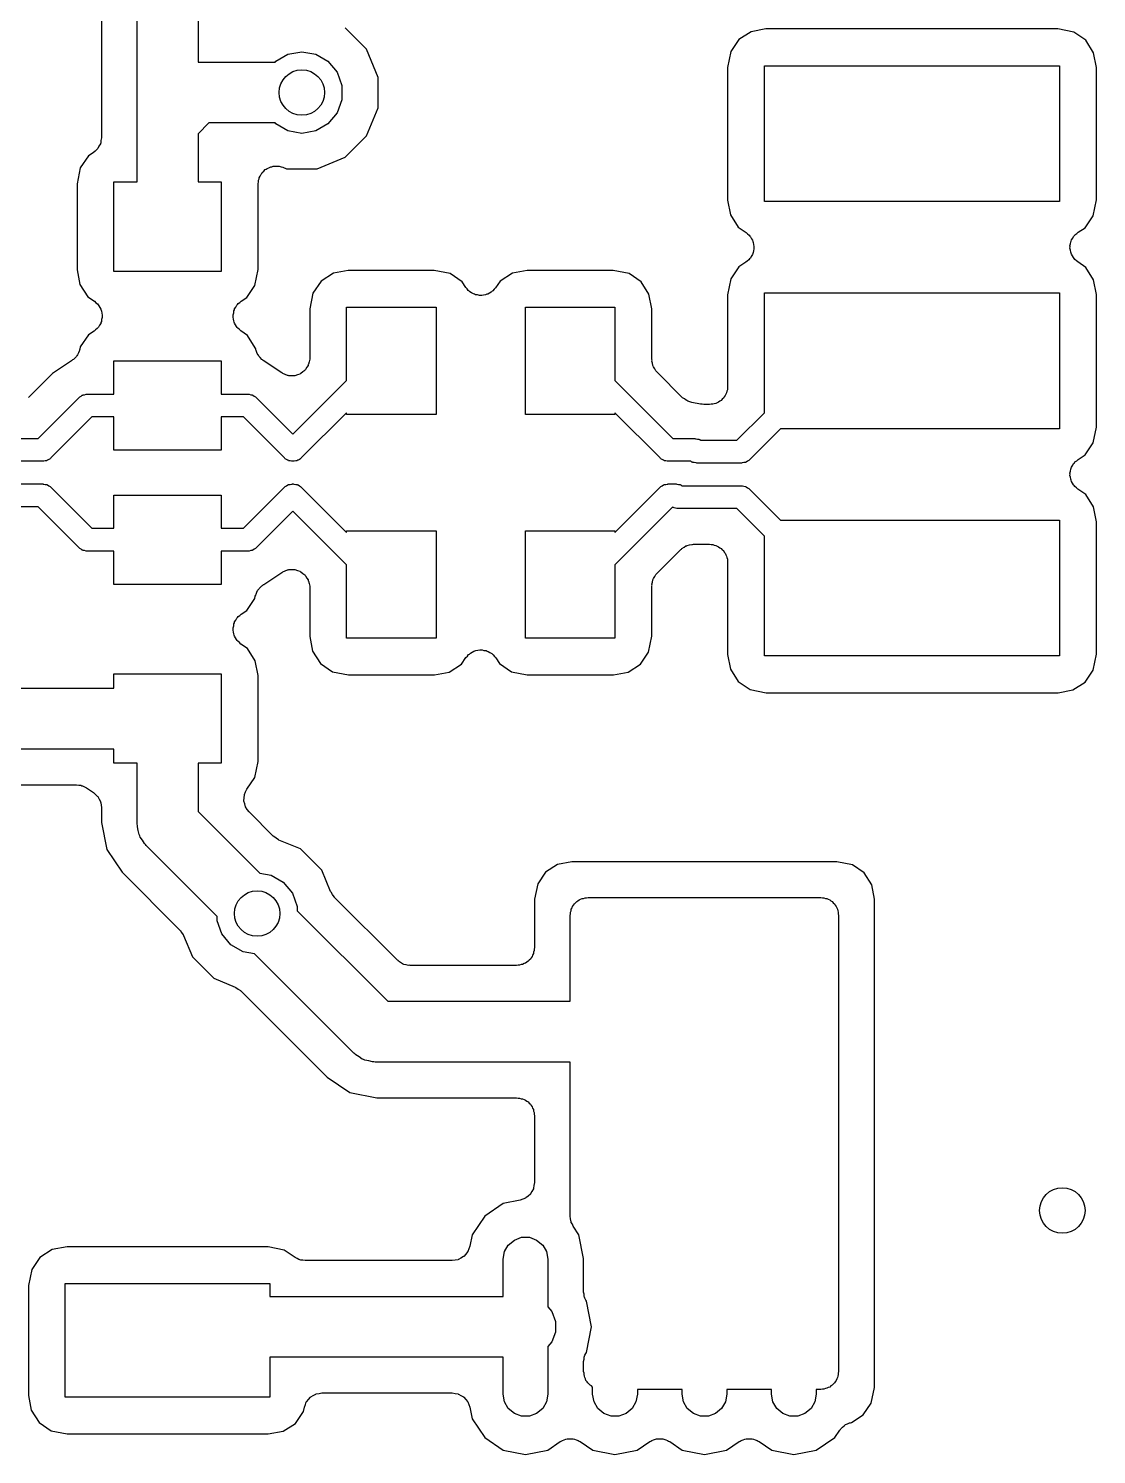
# Model space of a CAD drawing. Extents: x 85 to 210, y -138 to -65.
# Drawn here: x 159.72 to 165.69, y -130.11 to -122.14 of the extents above; entities that cross this region are included whole.
import ezdxf

# ---------------------------------------------------------------- set-up
doc = ezdxf.new("R2010")
doc.units = 0
doc.header["$MEASUREMENT"] = 0
doc.layers.add('BLACK', color=7, linetype='CONTINUOUS')

msp = doc.modelspace()

# ---------------------------------------------------------------- linework, layer by layer
at = {"layer": 'Black'}
for p, q in [((160.33, -122.66), (160.33, -120.5)), ((160.67, -120.5), (160.67, -122.33)), ((160.13, -120.747), (160.13, -122.753)), ((161.612, -122.258), (161.492, -122.138)), ((163.693, -122.204), (163.647, -122.271)), ((163.762, -122.16), (163.693, -122.204)), ((163.844, -122.144), (163.762, -122.16)), ((165.475, -122.144), (163.844, -122.144)), ((165.564, -122.162), (165.475, -122.144)), ((165.631, -122.208), (165.564, -122.162)), ((165.675, -122.277), (165.631, -122.208)), ((161.104, -122.325), (161.172, -122.286)), ((161.172, -122.286), (161.25, -122.272)), ((161.25, -122.272), (161.328, -122.286)), ((161.328, -122.286), (161.396, -122.325)), ((161.677, -122.415), (161.612, -122.258)), ((163.647, -122.271), (163.629, -122.36)), ((165.691, -122.359), (165.675, -122.277)), ((160.67, -122.33), (161.1, -122.33)), ((161.1, -122.33), (161.104, -122.325)), ((161.396, -122.325), (161.447, -122.386)), ((163.629, -122.36), (163.629, -123.101)), ((163.835, -123.11), (163.835, -122.35)), ((163.835, -122.35), (165.485, -122.35)), ((165.485, -122.35), (165.485, -123.11)), ((165.691, -123.1), (165.691, -122.359)), ((161.447, -122.386), (161.474, -122.46)), ((161.677, -122.585), (161.677, -122.415)), ((161.474, -122.46), (161.474, -122.54)), ((161.474, -122.54), (161.447, -122.614)), ((161.612, -122.742), (161.677, -122.585)), ((160.33, -123), (160.33, -122.66)), ((160.73, -122.67), (160.67, -122.73)), ((161.1, -122.67), (160.73, -122.67)), ((161.104, -122.675), (161.1, -122.67)), ((161.172, -122.714), (161.104, -122.675)), ((161.396, -122.675), (161.328, -122.714)), ((161.447, -122.614), (161.396, -122.675)), ((160.127, -122.768), (160.126, -122.783)), ((160.13, -122.753), (160.127, -122.768)), ((160.67, -122.73), (160.67, -123)), ((161.25, -122.728), (161.172, -122.714)), ((161.328, -122.714), (161.25, -122.728)), ((161.492, -122.862), (161.612, -122.742)), ((160.084, -122.837), (160.058, -122.854)), ((160.095, -122.827), (160.084, -122.837)), ((160.107, -122.817), (160.095, -122.827)), ((160.108, -122.815), (160.107, -122.817)), ((160.11, -122.813), (160.108, -122.815)), ((160.116, -122.8), (160.11, -122.813)), ((160.124, -122.787), (160.116, -122.8)), ((160.126, -122.783), (160.124, -122.785)), ((160.124, -122.785), (160.124, -122.787)), ((160.012, -122.921), (159.994, -123.01)), ((160.058, -122.854), (160.012, -122.921)), ((161.045, -122.931), (161.051, -122.928)), ((161.051, -122.928), (161.056, -122.924)), ((161.056, -122.924), (161.066, -122.92)), ((161.066, -122.92), (161.076, -122.915)), ((161.076, -122.915), (161.082, -122.915)), ((161.082, -122.915), (161.089, -122.912)), ((161.089, -122.912), (161.099, -122.912)), ((161.099, -122.912), (161.11, -122.911)), ((161.11, -122.911), (161.117, -122.912)), ((161.117, -122.912), (161.123, -122.912)), ((161.123, -122.912), (161.134, -122.916)), ((161.134, -122.916), (161.144, -122.918)), ((161.144, -122.918), (161.165, -122.927)), ((161.165, -122.927), (161.335, -122.927)), ((161.335, -122.927), (161.492, -122.862)), ((160.2, -123.5), (160.2, -123)), ((160.2, -123), (160.33, -123)), ((160.67, -123), (160.8, -123)), ((160.8, -123), (160.8, -123.5)), ((161.006, -123.011), (161.008, -123)), ((161.008, -122.989), (161.011, -122.983)), ((161.008, -123), (161.008, -122.989)), ((161.011, -122.983), (161.012, -122.977)), ((161.012, -122.977), (161.017, -122.967)), ((161.017, -122.967), (161.022, -122.957)), ((161.022, -122.957), (161.026, -122.952)), ((161.026, -122.952), (161.029, -122.947)), ((161.029, -122.947), (161.038, -122.939)), ((161.038, -122.939), (161.045, -122.931)), ((159.994, -123.01), (159.994, -123.491)), ((161.006, -123.49), (161.006, -123.011)), ((163.629, -123.101), (163.645, -123.183)), ((165.485, -123.11), (163.835, -123.11)), ((165.673, -123.189), (165.691, -123.1)), ((163.645, -123.183), (163.689, -123.252)), ((165.627, -123.256), (165.673, -123.189)), ((163.689, -123.252), (163.733, -123.283)), ((163.733, -123.283), (163.741, -123.29)), ((163.741, -123.29), (163.75, -123.297)), ((163.75, -123.297), (163.754, -123.303)), ((163.754, -123.303), (163.758, -123.307)), ((163.758, -123.307), (163.763, -123.317)), ((163.763, -123.317), (163.769, -123.326)), ((163.769, -123.326), (163.771, -123.333)), ((165.55, -123.33), (165.552, -123.324)), ((165.552, -123.324), (165.558, -123.314)), ((165.558, -123.314), (165.563, -123.304)), ((165.563, -123.304), (165.568, -123.3)), ((165.568, -123.3), (165.571, -123.295)), ((165.571, -123.295), (165.581, -123.288)), ((165.581, -123.288), (165.589, -123.281)), ((165.589, -123.281), (165.627, -123.256)), ((163.768, -123.406), (163.762, -123.416)), ((163.77, -123.4), (163.768, -123.406)), ((163.773, -123.395), (163.77, -123.4)), ((163.771, -123.333), (163.773, -123.338)), ((163.773, -123.338), (163.774, -123.349)), ((163.774, -123.384), (163.773, -123.395)), ((163.774, -123.349), (163.777, -123.36)), ((163.777, -123.373), (163.774, -123.384)), ((163.777, -123.36), (163.776, -123.367)), ((163.776, -123.367), (163.777, -123.373)), ((165.543, -123.357), (165.546, -123.346)), ((165.544, -123.363), (165.543, -123.357)), ((165.543, -123.37), (165.544, -123.363)), ((165.546, -123.381), (165.543, -123.37)), ((165.546, -123.346), (165.547, -123.335)), ((165.547, -123.392), (165.546, -123.381)), ((165.547, -123.335), (165.55, -123.33)), ((165.549, -123.397), (165.547, -123.392)), ((165.551, -123.404), (165.549, -123.397)), ((165.557, -123.413), (165.551, -123.404)), ((163.693, -123.474), (163.647, -123.541)), ((163.731, -123.449), (163.693, -123.474)), ((163.739, -123.442), (163.731, -123.449)), ((163.749, -123.435), (163.739, -123.442)), ((163.752, -123.43), (163.749, -123.435)), ((163.757, -123.426), (163.752, -123.43)), ((163.762, -123.416), (163.757, -123.426)), ((165.562, -123.423), (165.557, -123.413)), ((165.566, -123.427), (165.562, -123.423)), ((165.57, -123.433), (165.566, -123.427)), ((165.579, -123.44), (165.57, -123.433)), ((165.587, -123.447), (165.579, -123.44)), ((165.631, -123.478), (165.587, -123.447)), ((165.675, -123.547), (165.631, -123.478)), ((159.994, -123.491), (160.01, -123.573)), ((160.8, -123.5), (160.2, -123.5)), ((160.988, -123.579), (161.006, -123.49)), ((161.358, -123.554), (161.312, -123.621)), ((161.427, -123.51), (161.358, -123.554)), ((161.509, -123.494), (161.427, -123.51)), ((161.99, -123.494), (161.509, -123.494)), ((162.079, -123.512), (161.99, -123.494)), ((162.146, -123.558), (162.079, -123.512)), ((162.166, -123.589), (162.146, -123.558)), ((162.358, -123.554), (162.333, -123.591)), ((162.427, -123.51), (162.358, -123.554)), ((162.509, -123.494), (162.427, -123.51)), ((162.99, -123.494), (162.509, -123.494)), ((163.079, -123.512), (162.99, -123.494)), ((163.146, -123.558), (163.079, -123.512)), ((163.19, -123.627), (163.146, -123.558)), ((163.647, -123.541), (163.629, -123.63)), ((165.691, -123.629), (165.675, -123.547)), ((160.01, -123.573), (160.054, -123.642)), ((160.054, -123.642), (160.091, -123.667)), ((160.942, -123.646), (160.988, -123.579)), ((161.312, -123.621), (161.294, -123.71)), ((162.174, -123.597), (162.166, -123.589)), ((162.18, -123.606), (162.174, -123.597)), ((162.185, -123.61), (162.18, -123.606)), ((162.189, -123.614), (162.185, -123.61)), ((162.199, -123.619), (162.189, -123.614)), ((162.209, -123.626), (162.199, -123.619)), ((162.215, -123.627), (162.209, -123.626)), ((162.22, -123.63), (162.215, -123.627)), ((162.232, -123.631), (162.22, -123.63)), ((162.242, -123.634), (162.232, -123.631)), ((162.249, -123.634), (162.242, -123.634)), ((162.255, -123.634), (162.249, -123.634)), ((162.266, -123.632), (162.255, -123.634)), ((162.277, -123.631), (162.266, -123.632)), ((162.283, -123.628), (162.277, -123.631)), ((162.289, -123.627), (162.283, -123.628)), ((162.298, -123.621), (162.289, -123.627)), ((162.308, -123.616), (162.298, -123.621)), ((162.313, -123.611), (162.308, -123.616)), ((162.318, -123.608), (162.313, -123.611)), ((162.325, -123.599), (162.318, -123.608)), ((162.333, -123.591), (162.325, -123.599)), ((163.206, -123.709), (163.19, -123.627)), ((163.629, -123.63), (163.629, -124.144)), ((163.835, -124.29), (163.835, -123.62)), ((163.835, -123.62), (165.485, -123.62)), ((165.485, -123.62), (165.485, -124.38)), ((165.691, -124.37), (165.691, -123.629)), ((160.091, -123.667), (160.099, -123.675)), ((160.099, -123.675), (160.108, -123.682)), ((160.108, -123.682), (160.111, -123.687)), ((160.111, -123.687), (160.116, -123.692)), ((160.116, -123.692), (160.121, -123.702)), ((160.121, -123.702), (160.127, -123.711)), ((160.127, -123.711), (160.128, -123.717)), ((160.128, -123.717), (160.131, -123.723)), ((160.131, -123.723), (160.132, -123.734)), ((160.869, -123.732), (160.87, -123.72)), ((160.87, -123.72), (160.873, -123.715)), ((160.873, -123.715), (160.874, -123.709)), ((160.874, -123.709), (160.881, -123.699)), ((160.881, -123.699), (160.886, -123.689)), ((160.886, -123.689), (160.89, -123.685)), ((160.89, -123.685), (160.894, -123.68)), ((160.894, -123.68), (160.903, -123.674)), ((160.903, -123.674), (160.911, -123.666)), ((160.911, -123.666), (160.942, -123.646)), ((161.294, -123.71), (161.294, -123.984)), ((161.5, -124.11), (161.5, -123.7)), ((161.5, -123.7), (162, -123.7)), ((162, -123.7), (162, -124.3)), ((162.5, -124.3), (162.5, -123.7)), ((162.5, -123.7), (163, -123.7)), ((163, -123.7), (163, -124.11)), ((163.206, -123.992), (163.206, -123.709)), ((160.119, -123.801), (160.114, -123.811)), ((160.126, -123.791), (160.119, -123.801)), ((160.127, -123.785), (160.126, -123.791)), ((160.13, -123.78), (160.127, -123.785)), ((160.131, -123.768), (160.13, -123.78)), ((160.134, -123.758), (160.131, -123.768)), ((160.132, -123.734), (160.134, -123.745)), ((160.134, -123.745), (160.134, -123.751)), ((160.134, -123.751), (160.134, -123.758)), ((160.866, -123.742), (160.869, -123.732)), ((160.866, -123.749), (160.866, -123.742)), ((160.866, -123.755), (160.866, -123.749)), ((160.868, -123.766), (160.866, -123.755)), ((160.869, -123.777), (160.868, -123.766)), ((160.872, -123.783), (160.869, -123.777)), ((160.873, -123.789), (160.872, -123.783)), ((160.879, -123.798), (160.873, -123.789)), ((160.884, -123.808), (160.879, -123.798)), ((160.058, -123.854), (160.012, -123.921)), ((160.089, -123.834), (160.058, -123.854)), ((160.097, -123.826), (160.089, -123.834)), ((160.106, -123.82), (160.097, -123.826)), ((160.11, -123.815), (160.106, -123.82)), ((160.114, -123.811), (160.11, -123.815)), ((160.889, -123.813), (160.884, -123.808)), ((160.892, -123.818), (160.889, -123.813)), ((160.901, -123.825), (160.892, -123.818)), ((160.909, -123.833), (160.901, -123.825)), ((160.946, -123.858), (160.909, -123.833)), ((160.99, -123.927), (160.946, -123.858)), ((160.001, -123.956), (159.997, -123.966)), ((160.006, -123.946), (160.001, -123.956)), ((160.007, -123.942), (160.006, -123.946)), ((160.01, -123.934), (160.007, -123.94)), ((160.007, -123.94), (160.007, -123.941)), ((160.007, -123.941), (160.007, -123.942)), ((160.007, -123.942), (160.007, -123.942)), ((160.012, -123.921), (160.01, -123.934)), ((160.992, -123.933), (160.99, -123.927)), ((160.993, -123.938), (160.992, -123.933)), ((160.994, -123.943), (160.993, -123.938)), ((160.999, -123.954), (160.994, -123.943)), ((161.004, -123.966), (160.999, -123.954)), ((159.963, -124), (159.857, -124.071)), ((159.964, -123.999), (159.963, -124)), ((159.963, -124), (159.963, -124)), ((159.966, -123.997), (159.964, -123.999)), ((159.969, -123.995), (159.966, -123.997)), ((159.974, -123.992), (159.969, -123.995)), ((159.981, -123.984), (159.974, -123.992)), ((159.989, -123.977), (159.981, -123.984)), ((159.991, -123.974), (159.989, -123.977)), ((159.992, -123.973), (159.991, -123.974)), ((159.993, -123.971), (159.992, -123.973)), ((159.997, -123.966), (159.993, -123.971)), ((160.2, -124.186), (160.2, -124)), ((160.2, -124), (160.8, -124)), ((160.8, -124), (160.8, -124.186)), ((161.007, -123.969), (161.004, -123.966)), ((161.009, -123.974), (161.007, -123.969)), ((161.018, -123.982), (161.009, -123.974)), ((161.026, -123.992), (161.018, -123.982)), ((161.031, -123.994), (161.026, -123.992)), ((161.034, -123.998), (161.031, -123.994)), ((161.139, -124.067), (161.034, -123.998)), ((161.278, -124.036), (161.271, -124.049)), ((161.286, -124.025), (161.278, -124.036)), ((161.288, -124.019), (161.286, -124.021)), ((161.286, -124.021), (161.286, -124.025)), ((161.291, -124.005), (161.288, -124.019)), ((161.294, -123.991), (161.291, -124.005)), ((161.294, -123.984), (161.294, -123.988)), ((161.294, -123.988), (161.294, -123.991)), ((163.207, -123.996), (163.206, -123.992)), ((163.206, -124.001), (163.207, -123.996)), ((163.21, -124.013), (163.206, -124.001)), ((163.212, -124.026), (163.21, -124.013)), ((163.214, -124.03), (163.212, -124.026)), ((163.215, -124.034), (163.214, -124.03)), ((163.223, -124.045), (163.215, -124.034)), ((159.857, -124.071), (159.722, -124.205)), ((161.142, -124.069), (161.139, -124.067)), ((161.144, -124.071), (161.142, -124.069)), ((161.157, -124.076), (161.144, -124.071)), ((161.17, -124.081), (161.157, -124.076)), ((161.174, -124.082), (161.17, -124.081)), ((161.177, -124.083), (161.174, -124.082)), ((161.191, -124.083), (161.177, -124.083)), ((161.205, -124.084), (161.191, -124.083)), ((161.2, -124.41), (161.5, -124.11)), ((161.208, -124.083), (161.205, -124.084)), ((161.211, -124.083), (161.208, -124.083)), ((161.225, -124.078), (161.211, -124.083)), ((161.238, -124.074), (161.225, -124.078)), ((161.241, -124.072), (161.238, -124.074)), ((161.244, -124.071), (161.241, -124.072)), ((161.255, -124.062), (161.244, -124.071)), ((161.266, -124.053), (161.255, -124.062)), ((161.268, -124.051), (161.266, -124.053)), ((161.271, -124.049), (161.268, -124.051)), ((163, -124.11), (163.324, -124.434)), ((163.229, -124.056), (163.223, -124.045)), ((163.233, -124.059), (163.229, -124.056)), ((163.235, -124.063), (163.233, -124.059)), ((163.378, -124.206), (163.235, -124.063)), ((160.005, -124.205), (160.007, -124.203)), ((160.007, -124.203), (160.009, -124.201)), ((160.009, -124.201), (160.016, -124.197)), ((160.016, -124.197), (160.023, -124.192)), ((160.023, -124.192), (160.026, -124.192)), ((160.026, -124.192), (160.028, -124.19)), ((160.028, -124.19), (160.036, -124.189)), ((160.036, -124.189), (160.044, -124.187)), ((160.044, -124.187), (160.047, -124.187)), ((160.047, -124.187), (160.05, -124.186)), ((160.05, -124.186), (160.2, -124.186)), ((160.8, -124.186), (160.95, -124.186)), ((160.95, -124.186), (160.953, -124.187)), ((160.953, -124.187), (160.956, -124.187)), ((160.956, -124.187), (160.964, -124.189)), ((160.964, -124.189), (160.972, -124.19)), ((160.972, -124.19), (160.974, -124.192)), ((160.974, -124.192), (160.977, -124.192)), ((160.977, -124.192), (160.984, -124.197)), ((160.984, -124.197), (160.991, -124.201)), ((160.991, -124.201), (160.993, -124.203)), ((160.993, -124.203), (160.995, -124.205)), ((163.61, -124.201), (163.606, -124.209)), ((163.616, -124.194), (163.61, -124.201)), ((163.619, -124.186), (163.616, -124.194)), ((163.623, -124.179), (163.619, -124.186)), ((163.625, -124.17), (163.623, -124.179)), ((163.628, -124.162), (163.625, -124.17)), ((163.629, -124.144), (163.628, -124.153)), ((163.628, -124.153), (163.628, -124.162)), ((159.776, -124.434), (160.005, -124.205)), ((160.995, -124.205), (161.2, -124.41)), ((163.388, -124.212), (163.378, -124.206)), ((163.397, -124.22), (163.388, -124.212)), ((163.402, -124.222), (163.397, -124.22)), ((163.407, -124.226), (163.402, -124.222)), ((163.418, -124.229), (163.407, -124.226)), ((163.429, -124.233), (163.418, -124.229)), ((163.478, -124.243), (163.429, -124.233)), ((163.488, -124.243), (163.478, -124.243)), ((163.497, -124.244), (163.488, -124.243)), ((163.529, -124.244), (163.497, -124.244)), ((163.538, -124.243), (163.529, -124.244)), ((163.546, -124.243), (163.538, -124.243)), ((163.555, -124.24), (163.546, -124.243)), ((163.563, -124.238), (163.555, -124.24)), ((163.571, -124.234), (163.563, -124.238)), ((163.579, -124.231), (163.571, -124.234)), ((163.586, -124.225), (163.579, -124.231)), ((163.593, -124.221), (163.586, -124.225)), ((163.599, -124.214), (163.593, -124.221)), ((163.606, -124.209), (163.599, -124.214)), ((160.076, -124.313), (159.847, -124.543)), ((160.2, -124.313), (160.076, -124.313)), ((160.2, -124.5), (160.2, -124.313)), ((160.924, -124.313), (160.8, -124.313)), ((160.8, -124.313), (160.8, -124.5)), ((161.153, -124.543), (160.924, -124.313)), ((161.5, -124.29), (161.247, -124.543)), ((161.5, -124.3), (161.5, -124.29)), ((162, -124.3), (161.5, -124.3)), ((163, -124.3), (162.5, -124.3)), ((163.253, -124.543), (163, -124.29)), ((163, -124.29), (163, -124.3)), ((163.681, -124.444), (163.835, -124.29)), ((159.454, -124.434), (159.776, -124.434)), ((163.324, -124.434), (163.447, -124.434)), ((163.447, -124.434), (163.45, -124.435)), ((163.45, -124.435), (163.453, -124.435)), ((163.453, -124.435), (163.461, -124.437)), ((163.461, -124.437), (163.469, -124.438)), ((163.469, -124.438), (163.471, -124.44)), ((163.471, -124.44), (163.474, -124.44)), ((163.474, -124.44), (163.48, -124.444)), ((163.925, -124.38), (163.752, -124.553)), ((165.485, -124.38), (163.925, -124.38)), ((165.673, -124.459), (165.691, -124.37)), ((160.8, -124.5), (160.2, -124.5)), ((163.48, -124.444), (163.681, -124.444)), ((165.627, -124.526), (165.673, -124.459)), ((159.802, -124.561), (159.428, -124.561)), ((159.805, -124.561), (159.802, -124.561)), ((159.808, -124.561), (159.805, -124.561)), ((159.816, -124.559), (159.808, -124.561)), ((159.824, -124.558), (159.816, -124.559)), ((159.826, -124.556), (159.824, -124.558)), ((159.829, -124.556), (159.826, -124.556)), ((159.836, -124.551), (159.829, -124.556)), ((159.843, -124.547), (159.836, -124.551)), ((159.845, -124.545), (159.843, -124.547)), ((159.847, -124.543), (159.845, -124.545)), ((161.155, -124.545), (161.153, -124.543)), ((161.157, -124.547), (161.155, -124.545)), ((161.164, -124.551), (161.157, -124.547)), ((161.171, -124.556), (161.164, -124.551)), ((161.174, -124.556), (161.171, -124.556)), ((161.176, -124.558), (161.174, -124.556)), ((161.184, -124.559), (161.176, -124.558)), ((161.192, -124.561), (161.184, -124.559)), ((161.195, -124.561), (161.192, -124.561)), ((161.198, -124.561), (161.195, -124.561)), ((161.202, -124.561), (161.198, -124.561)), ((161.205, -124.561), (161.202, -124.561)), ((161.208, -124.561), (161.205, -124.561)), ((161.216, -124.559), (161.208, -124.561)), ((161.224, -124.558), (161.216, -124.559)), ((161.226, -124.556), (161.224, -124.558)), ((161.229, -124.556), (161.226, -124.556)), ((161.236, -124.551), (161.229, -124.556)), ((161.243, -124.547), (161.236, -124.551)), ((161.245, -124.545), (161.243, -124.547)), ((161.247, -124.543), (161.245, -124.545)), ((163.255, -124.545), (163.253, -124.543)), ((163.257, -124.547), (163.255, -124.545)), ((163.264, -124.551), (163.257, -124.547)), ((163.271, -124.556), (163.264, -124.551)), ((163.274, -124.556), (163.271, -124.556)), ((163.276, -124.558), (163.274, -124.556)), ((163.284, -124.559), (163.276, -124.558)), ((163.292, -124.561), (163.284, -124.559)), ((163.295, -124.561), (163.292, -124.561)), ((163.298, -124.561), (163.295, -124.561)), ((163.424, -124.561), (163.298, -124.561)), ((163.43, -124.566), (163.424, -124.561)), ((163.433, -124.566), (163.43, -124.566)), ((163.435, -124.568), (163.433, -124.566)), ((163.443, -124.569), (163.435, -124.568)), ((163.451, -124.571), (163.443, -124.569)), ((163.454, -124.571), (163.451, -124.571)), ((163.457, -124.572), (163.454, -124.571)), ((163.707, -124.572), (163.457, -124.572)), ((163.71, -124.571), (163.707, -124.572)), ((163.713, -124.571), (163.71, -124.571)), ((163.721, -124.569), (163.713, -124.571)), ((163.729, -124.568), (163.721, -124.569)), ((163.731, -124.566), (163.729, -124.568)), ((163.734, -124.566), (163.731, -124.566)), ((163.741, -124.561), (163.734, -124.566)), ((163.748, -124.557), (163.741, -124.561)), ((163.75, -124.555), (163.748, -124.557)), ((163.752, -124.553), (163.75, -124.555)), ((165.547, -124.605), (165.55, -124.6)), ((165.55, -124.6), (165.552, -124.594)), ((165.552, -124.594), (165.558, -124.584)), ((165.558, -124.584), (165.563, -124.574)), ((165.563, -124.574), (165.568, -124.57)), ((165.568, -124.57), (165.571, -124.565)), ((165.571, -124.565), (165.581, -124.558)), ((165.581, -124.558), (165.589, -124.551)), ((165.589, -124.551), (165.627, -124.526)), ((165.543, -124.627), (165.546, -124.616)), ((165.544, -124.633), (165.543, -124.627)), ((165.543, -124.64), (165.544, -124.633)), ((165.546, -124.651), (165.543, -124.64)), ((165.546, -124.616), (165.547, -124.605)), ((165.547, -124.662), (165.546, -124.651)), ((165.549, -124.667), (165.547, -124.662)), ((165.551, -124.674), (165.549, -124.667)), ((165.557, -124.683), (165.551, -124.674)), ((159.349, -124.688), (159.802, -124.688)), ((159.802, -124.688), (159.805, -124.689)), ((159.805, -124.689), (159.808, -124.689)), ((159.808, -124.689), (159.816, -124.691)), ((159.816, -124.691), (159.824, -124.692)), ((159.824, -124.692), (159.826, -124.694)), ((159.826, -124.694), (159.829, -124.694)), ((159.829, -124.694), (159.836, -124.699)), ((159.836, -124.699), (159.843, -124.703)), ((159.843, -124.703), (159.845, -124.705)), ((159.845, -124.705), (159.847, -124.707)), ((159.847, -124.707), (160.076, -124.936)), ((160.2, -124.936), (160.2, -124.75)), ((160.2, -124.75), (160.8, -124.75)), ((160.8, -124.75), (160.8, -124.936)), ((160.924, -124.936), (161.153, -124.707)), ((161.153, -124.707), (161.155, -124.705)), ((161.155, -124.705), (161.157, -124.703)), ((161.157, -124.703), (161.164, -124.699)), ((161.164, -124.699), (161.171, -124.694)), ((161.171, -124.694), (161.174, -124.694)), ((161.174, -124.694), (161.176, -124.692)), ((161.176, -124.692), (161.184, -124.691)), ((161.184, -124.691), (161.192, -124.689)), ((161.192, -124.689), (161.195, -124.689)), ((161.195, -124.689), (161.198, -124.688)), ((161.198, -124.688), (161.202, -124.688)), ((161.202, -124.688), (161.205, -124.689)), ((161.205, -124.689), (161.208, -124.689)), ((161.208, -124.689), (161.216, -124.691)), ((161.216, -124.691), (161.224, -124.692)), ((161.224, -124.692), (161.226, -124.694)), ((161.226, -124.694), (161.229, -124.694)), ((161.229, -124.694), (161.236, -124.699)), ((161.236, -124.699), (161.243, -124.703)), ((161.243, -124.703), (161.245, -124.705)), ((161.245, -124.705), (161.247, -124.707)), ((161.247, -124.707), (161.5, -124.96)), ((163, -124.96), (163.253, -124.707)), ((163.253, -124.707), (163.255, -124.705)), ((163.255, -124.705), (163.257, -124.703)), ((163.257, -124.703), (163.264, -124.699)), ((163.264, -124.699), (163.271, -124.694)), ((163.271, -124.694), (163.274, -124.694)), ((163.274, -124.694), (163.276, -124.692)), ((163.276, -124.692), (163.284, -124.691)), ((163.284, -124.691), (163.292, -124.689)), ((163.292, -124.689), (163.295, -124.689)), ((163.295, -124.689), (163.298, -124.688)), ((163.298, -124.688), (163.342, -124.688)), ((163.342, -124.688), (163.345, -124.689)), ((163.345, -124.689), (163.347, -124.689)), ((163.347, -124.689), (163.355, -124.691)), ((163.355, -124.691), (163.364, -124.692)), ((163.364, -124.692), (163.366, -124.694)), ((163.366, -124.694), (163.369, -124.694)), ((163.369, -124.694), (163.374, -124.698)), ((163.374, -124.698), (163.707, -124.698)), ((163.707, -124.698), (163.71, -124.699)), ((163.71, -124.699), (163.713, -124.699)), ((163.713, -124.699), (163.721, -124.701)), ((163.721, -124.701), (163.729, -124.702)), ((163.729, -124.702), (163.731, -124.704)), ((163.731, -124.704), (163.734, -124.704)), ((163.734, -124.704), (163.741, -124.709)), ((163.741, -124.709), (163.748, -124.713)), ((163.748, -124.713), (163.75, -124.715)), ((163.75, -124.715), (163.752, -124.717)), ((163.752, -124.717), (163.925, -124.89)), ((165.562, -124.693), (165.557, -124.683)), ((165.566, -124.697), (165.562, -124.693)), ((165.57, -124.703), (165.566, -124.697)), ((165.579, -124.71), (165.57, -124.703)), ((165.587, -124.717), (165.579, -124.71)), ((165.631, -124.748), (165.587, -124.717)), ((165.675, -124.817), (165.631, -124.748)), ((159.776, -124.816), (159.322, -124.816)), ((160.005, -125.045), (159.776, -124.816)), ((161.2, -124.84), (160.995, -125.045)), ((161.5, -125.14), (161.2, -124.84)), ((163.322, -124.818), (163, -125.14)), ((163.325, -124.82), (163.322, -124.818)), ((163.328, -124.82), (163.325, -124.82)), ((163.33, -124.822), (163.328, -124.82)), ((163.338, -124.823), (163.33, -124.822)), ((163.346, -124.825), (163.338, -124.823)), ((163.349, -124.825), (163.346, -124.825)), ((163.352, -124.825), (163.349, -124.825)), ((163.681, -124.825), (163.352, -124.825)), ((163.835, -124.98), (163.681, -124.825)), ((165.691, -124.899), (165.675, -124.817)), ((163.925, -124.89), (165.485, -124.89)), ((165.485, -124.89), (165.485, -125.65)), ((165.691, -125.64), (165.691, -124.899)), ((160.076, -124.936), (160.2, -124.936)), ((160.8, -124.936), (160.924, -124.936)), ((161.5, -124.96), (161.5, -124.95)), ((161.5, -124.95), (162, -124.95)), ((162, -124.95), (162, -125.55)), ((162.5, -125.55), (162.5, -124.95)), ((162.5, -124.95), (163, -124.95)), ((163, -124.95), (163, -124.96)), ((163.835, -125.65), (163.835, -124.98)), ((160.007, -125.047), (160.005, -125.045)), ((160.009, -125.049), (160.007, -125.047)), ((160.016, -125.053), (160.009, -125.049)), ((160.023, -125.058), (160.016, -125.053)), ((160.026, -125.058), (160.023, -125.058)), ((160.028, -125.06), (160.026, -125.058)), ((160.036, -125.061), (160.028, -125.06)), ((160.044, -125.063), (160.036, -125.061)), ((160.047, -125.063), (160.044, -125.063)), ((160.05, -125.063), (160.047, -125.063)), ((160.2, -125.063), (160.05, -125.063)), ((160.2, -125.25), (160.2, -125.063)), ((160.95, -125.063), (160.8, -125.063)), ((160.8, -125.063), (160.8, -125.25)), ((160.953, -125.063), (160.95, -125.063)), ((160.956, -125.063), (160.953, -125.063)), ((160.964, -125.061), (160.956, -125.063)), ((160.972, -125.06), (160.964, -125.061)), ((160.974, -125.058), (160.972, -125.06)), ((160.977, -125.058), (160.974, -125.058)), ((160.984, -125.053), (160.977, -125.058)), ((160.991, -125.049), (160.984, -125.053)), ((160.993, -125.047), (160.991, -125.049)), ((160.995, -125.045), (160.993, -125.047)), ((163.235, -125.187), (163.368, -125.055)), ((163.368, -125.055), (163.371, -125.052)), ((163.371, -125.052), (163.374, -125.049)), ((163.374, -125.049), (163.386, -125.042)), ((163.386, -125.042), (163.396, -125.035)), ((163.396, -125.035), (163.401, -125.034)), ((163.401, -125.034), (163.404, -125.032)), ((163.404, -125.032), (163.417, -125.029)), ((163.417, -125.029), (163.43, -125.026)), ((163.43, -125.026), (163.434, -125.026)), ((163.434, -125.026), (163.439, -125.025)), ((163.439, -125.025), (163.529, -125.025)), ((163.529, -125.025), (163.538, -125.027)), ((163.538, -125.027), (163.546, -125.027)), ((163.546, -125.027), (163.555, -125.03)), ((163.555, -125.03), (163.563, -125.032)), ((163.563, -125.032), (163.571, -125.036)), ((163.571, -125.036), (163.579, -125.039)), ((163.579, -125.039), (163.586, -125.045)), ((163.586, -125.045), (163.593, -125.049)), ((163.593, -125.049), (163.599, -125.056)), ((163.599, -125.056), (163.606, -125.061)), ((163.606, -125.061), (163.61, -125.069)), ((163.61, -125.069), (163.616, -125.075)), ((163.616, -125.075), (163.619, -125.084)), ((161.5, -125.55), (161.5, -125.14)), ((163, -125.14), (163, -125.55)), ((163.619, -125.084), (163.623, -125.091)), ((163.623, -125.091), (163.625, -125.1)), ((163.625, -125.1), (163.628, -125.108)), ((163.628, -125.108), (163.628, -125.117)), ((163.628, -125.117), (163.629, -125.125)), ((163.629, -125.125), (163.629, -125.641)), ((161.037, -125.25), (161.139, -125.183)), ((161.139, -125.183), (161.142, -125.181)), ((161.142, -125.181), (161.144, -125.179)), ((161.144, -125.179), (161.157, -125.174)), ((161.157, -125.174), (161.17, -125.169)), ((161.17, -125.169), (161.174, -125.168)), ((161.174, -125.168), (161.177, -125.167)), ((161.177, -125.167), (161.191, -125.167)), ((161.191, -125.167), (161.205, -125.166)), ((161.205, -125.166), (161.208, -125.167)), ((161.208, -125.167), (161.211, -125.167)), ((161.211, -125.167), (161.225, -125.172)), ((161.225, -125.172), (161.238, -125.176)), ((161.238, -125.176), (161.241, -125.178)), ((161.241, -125.178), (161.244, -125.179)), ((161.244, -125.179), (161.255, -125.188)), ((161.255, -125.188), (161.266, -125.197)), ((161.266, -125.197), (161.268, -125.199)), ((161.268, -125.199), (161.271, -125.201)), ((161.271, -125.201), (161.278, -125.214)), ((161.278, -125.214), (161.286, -125.225)), ((161.286, -125.225), (161.286, -125.229)), ((161.286, -125.229), (161.288, -125.231)), ((161.288, -125.231), (161.291, -125.245)), ((163.206, -125.249), (163.21, -125.237)), ((163.21, -125.237), (163.212, -125.224)), ((163.212, -125.224), (163.214, -125.22)), ((163.214, -125.22), (163.215, -125.216)), ((163.215, -125.216), (163.223, -125.205)), ((163.223, -125.205), (163.229, -125.194)), ((163.229, -125.194), (163.233, -125.191)), ((163.233, -125.191), (163.235, -125.187)), ((160.8, -125.25), (160.2, -125.25)), ((160.988, -125.329), (160.99, -125.316)), ((160.99, -125.316), (160.993, -125.31)), ((160.993, -125.308), (160.994, -125.304)), ((160.993, -125.309), (160.993, -125.308)), ((160.993, -125.308), (160.993, -125.308)), ((160.993, -125.31), (160.993, -125.309)), ((160.994, -125.304), (160.999, -125.294)), ((160.999, -125.294), (161.003, -125.284)), ((161.003, -125.284), (161.007, -125.279)), ((161.007, -125.279), (161.008, -125.277)), ((161.008, -125.277), (161.009, -125.276)), ((161.009, -125.276), (161.011, -125.273)), ((161.011, -125.273), (161.019, -125.266)), ((161.019, -125.266), (161.026, -125.258)), ((161.026, -125.258), (161.031, -125.255)), ((161.031, -125.255), (161.034, -125.253)), ((161.034, -125.253), (161.036, -125.251)), ((161.036, -125.251), (161.037, -125.25)), ((161.037, -125.25), (161.037, -125.25)), ((161.291, -125.245), (161.294, -125.259)), ((161.294, -125.259), (161.294, -125.262)), ((161.294, -125.262), (161.294, -125.266)), ((161.294, -125.266), (161.294, -125.541)), ((163.207, -125.254), (163.206, -125.249)), ((163.206, -125.258), (163.207, -125.254)), ((163.206, -125.54), (163.206, -125.258)), ((160.911, -125.416), (160.942, -125.396)), ((160.942, -125.396), (160.988, -125.329)), ((160.869, -125.482), (160.87, -125.47)), ((160.87, -125.47), (160.873, -125.465)), ((160.873, -125.465), (160.874, -125.459)), ((160.874, -125.459), (160.881, -125.449)), ((160.881, -125.449), (160.886, -125.439)), ((160.886, -125.439), (160.89, -125.435)), ((160.89, -125.435), (160.894, -125.43)), ((160.894, -125.43), (160.903, -125.424)), ((160.903, -125.424), (160.911, -125.416)), ((160.866, -125.492), (160.869, -125.482)), ((160.866, -125.499), (160.866, -125.492)), ((160.866, -125.505), (160.866, -125.499)), ((160.868, -125.516), (160.866, -125.505)), ((160.869, -125.527), (160.868, -125.516)), ((160.872, -125.533), (160.869, -125.527)), ((160.873, -125.539), (160.872, -125.533)), ((160.879, -125.548), (160.873, -125.539)), ((160.884, -125.558), (160.879, -125.548)), ((160.889, -125.563), (160.884, -125.558)), ((161.294, -125.541), (161.31, -125.623)), ((162, -125.55), (161.5, -125.55)), ((163, -125.55), (162.5, -125.55)), ((163.188, -125.629), (163.206, -125.54)), ((160.892, -125.568), (160.889, -125.563)), ((160.901, -125.575), (160.892, -125.568)), ((160.909, -125.583), (160.901, -125.575)), ((160.946, -125.608), (160.909, -125.583)), ((160.99, -125.677), (160.946, -125.608)), ((161.31, -125.623), (161.354, -125.692)), ((162.187, -125.639), (162.192, -125.634)), ((162.192, -125.634), (162.202, -125.629)), ((162.202, -125.629), (162.211, -125.623)), ((162.211, -125.623), (162.217, -125.622)), ((162.217, -125.622), (162.223, -125.619)), ((162.223, -125.619), (162.234, -125.618)), ((162.234, -125.618), (162.245, -125.616)), ((162.245, -125.616), (162.251, -125.616)), ((162.251, -125.616), (162.258, -125.616)), ((162.258, -125.616), (162.268, -125.619)), ((162.268, -125.619), (162.28, -125.62)), ((162.28, -125.62), (162.285, -125.623)), ((162.285, -125.623), (162.291, -125.624)), ((162.291, -125.624), (162.301, -125.631)), ((162.301, -125.631), (162.311, -125.636)), ((162.311, -125.636), (162.315, -125.64)), ((163.142, -125.696), (163.188, -125.629)), ((161.006, -125.759), (160.99, -125.677)), ((161.354, -125.692), (161.421, -125.738)), ((162.073, -125.74), (162.142, -125.696)), ((162.142, -125.696), (162.167, -125.659)), ((162.167, -125.659), (162.175, -125.651)), ((162.175, -125.651), (162.182, -125.642)), ((162.182, -125.642), (162.187, -125.639)), ((162.315, -125.64), (162.32, -125.644)), ((162.32, -125.644), (162.326, -125.653)), ((162.326, -125.653), (162.334, -125.661)), ((162.334, -125.661), (162.354, -125.692)), ((162.354, -125.692), (162.421, -125.738)), ((163.073, -125.74), (163.142, -125.696)), ((163.629, -125.641), (163.645, -125.723)), ((165.485, -125.65), (163.835, -125.65)), ((165.673, -125.729), (165.691, -125.64)), ((160.2, -125.83), (160.2, -125.75)), ((160.2, -125.75), (160.8, -125.75)), ((160.8, -125.75), (160.8, -126.25)), ((161.006, -126.24), (161.006, -125.759)), ((161.421, -125.738), (161.51, -125.756)), ((161.51, -125.756), (161.991, -125.756)), ((161.991, -125.756), (162.073, -125.74)), ((162.421, -125.738), (162.51, -125.756)), ((162.51, -125.756), (162.991, -125.756)), ((162.991, -125.756), (163.073, -125.74)), ((163.645, -125.723), (163.689, -125.792)), ((163.689, -125.792), (163.756, -125.838)), ((165.558, -125.84), (165.627, -125.796)), ((165.627, -125.796), (165.673, -125.729)), ((159.32, -125.83), (160.2, -125.83)), ((163.756, -125.838), (163.845, -125.856)), ((163.845, -125.856), (165.476, -125.856)), ((165.476, -125.856), (165.558, -125.84)), ((160.2, -126.17), (159.25, -126.17)), ((160.2, -126.25), (160.2, -126.17)), ((160.33, -126.25), (160.2, -126.25)), ((160.33, -126.59), (160.33, -126.25)), ((160.8, -126.25), (160.67, -126.25)), ((160.67, -126.25), (160.67, -126.52)), ((160.988, -126.329), (161.006, -126.24)), ((160.943, -126.395), (160.988, -126.329)), ((159.26, -126.37), (159.991, -126.37)), ((159.991, -126.37), (160.003, -126.372)), ((160.003, -126.372), (160.015, -126.373)), ((160.015, -126.373), (160.02, -126.375)), ((160.02, -126.375), (160.025, -126.376)), ((160.025, -126.376), (160.036, -126.382)), ((160.036, -126.382), (160.047, -126.387)), ((160.047, -126.387), (160.086, -126.414)), ((160.086, -126.414), (160.096, -126.424)), ((160.096, -126.424), (160.107, -126.433)), ((160.107, -126.433), (160.109, -126.436)), ((160.928, -126.443), (160.929, -126.426)), ((160.929, -126.425), (160.936, -126.41)), ((160.929, -126.426), (160.929, -126.425)), ((160.929, -126.426), (160.929, -126.426)), ((160.936, -126.41), (160.943, -126.395)), ((160.109, -126.436), (160.111, -126.439)), ((160.111, -126.439), (160.117, -126.451)), ((160.117, -126.451), (160.124, -126.463)), ((160.124, -126.463), (160.125, -126.466)), ((160.125, -126.466), (160.126, -126.47)), ((160.126, -126.47), (160.128, -126.484)), ((160.128, -126.484), (160.13, -126.497)), ((160.13, -126.497), (160.13, -126.58)), ((160.926, -126.46), (160.928, -126.443)), ((160.926, -126.461), (160.926, -126.46)), ((160.926, -126.46), (160.926, -126.46)), ((160.931, -126.477), (160.926, -126.461)), ((160.935, -126.493), (160.931, -126.477)), ((160.935, -126.494), (160.935, -126.493)), ((160.936, -126.494), (160.935, -126.494)), ((160.945, -126.508), (160.936, -126.494)), ((160.955, -126.522), (160.945, -126.508)), ((160.13, -126.58), (160.16, -126.731)), ((160.331, -126.597), (160.33, -126.59)), ((160.67, -126.52), (161.015, -126.865)), ((161.09, -126.657), (160.955, -126.522)), ((160.331, -126.605), (160.331, -126.597)), ((160.336, -126.626), (160.331, -126.605)), ((160.34, -126.648), (160.336, -126.626)), ((160.344, -126.655), (160.34, -126.648)), ((160.346, -126.662), (160.344, -126.655)), ((160.359, -126.68), (160.346, -126.662)), ((161.092, -126.658), (161.09, -126.657)), ((161.093, -126.66), (161.092, -126.658)), ((161.106, -126.668), (161.093, -126.66)), ((161.119, -126.677), (161.106, -126.668)), ((160.16, -126.731), (160.245, -126.859)), ((160.37, -126.699), (160.359, -126.68)), ((160.376, -126.704), (160.37, -126.699)), ((160.38, -126.71), (160.376, -126.704)), ((160.776, -127.106), (160.38, -126.71)), ((161.121, -126.677), (161.119, -126.677)), ((161.122, -126.679), (161.121, -126.677)), ((161.242, -126.728), (161.122, -126.679)), ((161.362, -126.848), (161.242, -126.728)), ((162.679, -126.815), (162.612, -126.858)), ((162.759, -126.8), (162.679, -126.815)), ((164.24, -126.8), (162.759, -126.8)), ((164.327, -126.818), (164.24, -126.8)), ((164.392, -126.862), (164.327, -126.818)), ((160.245, -126.859), (160.567, -127.18)), ((161.015, -126.865), (161.078, -126.876)), ((161.078, -126.876), (161.146, -126.915)), ((161.411, -126.967), (161.362, -126.848)), ((162.612, -126.858), (162.568, -126.923)), ((164.435, -126.929), (164.392, -126.862)), ((161.146, -126.915), (161.197, -126.976)), ((161.197, -126.976), (161.224, -127.05)), ((161.412, -126.969), (161.411, -126.967)), ((161.413, -126.971), (161.412, -126.969)), ((161.422, -126.984), (161.413, -126.971)), ((161.43, -126.997), (161.422, -126.984)), ((162.568, -126.923), (162.55, -127.01)), ((164.45, -127.009), (164.435, -126.929)), ((161.224, -127.05), (161.224, -127.074)), ((161.432, -126.998), (161.43, -126.997)), ((161.433, -127), (161.432, -126.998)), ((161.784, -127.351), (161.433, -127)), ((162.55, -127.01), (162.55, -127.28)), ((162.755, -127.074), (162.756, -127.066)), ((162.756, -127.066), (162.76, -127.058)), ((162.76, -127.058), (162.763, -127.05)), ((162.763, -127.05), (162.769, -127.043)), ((162.769, -127.043), (162.773, -127.036)), ((162.773, -127.036), (162.78, -127.03)), ((162.78, -127.03), (162.786, -127.023)), ((162.786, -127.023), (162.793, -127.019)), ((162.793, -127.019), (162.8, -127.013)), ((162.8, -127.013), (162.808, -127.01)), ((162.808, -127.01), (162.816, -127.006)), ((162.816, -127.006), (162.824, -127.005)), ((162.824, -127.005), (162.833, -127.002)), ((162.833, -127.002), (162.841, -127.002)), ((162.841, -127.002), (162.85, -127)), ((162.85, -127), (164.15, -127)), ((164.15, -127), (164.159, -127.002)), ((164.159, -127.002), (164.167, -127.002)), ((164.167, -127.002), (164.176, -127.005)), ((164.176, -127.005), (164.184, -127.006)), ((164.184, -127.006), (164.192, -127.01)), ((164.192, -127.01), (164.2, -127.013)), ((164.2, -127.013), (164.207, -127.019)), ((164.207, -127.019), (164.214, -127.023)), ((164.214, -127.023), (164.22, -127.03)), ((164.22, -127.03), (164.227, -127.036)), ((164.227, -127.036), (164.231, -127.043)), ((164.231, -127.043), (164.237, -127.05)), ((164.237, -127.05), (164.24, -127.058)), ((164.24, -127.058), (164.244, -127.066)), ((164.244, -127.066), (164.245, -127.074)), ((164.45, -129.74), (164.45, -127.009)), ((160.776, -127.13), (160.776, -127.106)), ((160.803, -127.204), (160.776, -127.13)), ((161.224, -127.074), (161.73, -127.58)), ((162.75, -127.1), (162.752, -127.091)), ((162.75, -127.58), (162.75, -127.1)), ((162.752, -127.083), (162.755, -127.074)), ((162.752, -127.091), (162.752, -127.083)), ((164.245, -127.074), (164.248, -127.083)), ((164.248, -127.083), (164.248, -127.091)), ((164.248, -127.091), (164.25, -127.1)), ((164.25, -127.1), (164.25, -129.65)), ((160.567, -127.18), (160.568, -127.182)), ((160.568, -127.182), (160.57, -127.183)), ((160.57, -127.183), (160.578, -127.196)), ((160.578, -127.196), (160.587, -127.209)), ((160.587, -127.209), (160.588, -127.211)), ((160.588, -127.211), (160.589, -127.213)), ((160.589, -127.213), (160.638, -127.332)), ((160.854, -127.265), (160.803, -127.204)), ((160.922, -127.304), (160.854, -127.265)), ((160.985, -127.315), (160.922, -127.304)), ((162.545, -127.306), (162.544, -127.314)), ((162.548, -127.297), (162.545, -127.306)), ((162.55, -127.28), (162.548, -127.289)), ((162.548, -127.289), (162.548, -127.297)), ((160.638, -127.332), (160.758, -127.452)), ((161.54, -127.87), (160.985, -127.315)), ((161.788, -127.353), (161.784, -127.351)), ((161.79, -127.357), (161.788, -127.353)), ((161.802, -127.363), (161.79, -127.357)), ((161.812, -127.371), (161.802, -127.363)), ((161.817, -127.372), (161.812, -127.371)), ((161.82, -127.374), (161.817, -127.372)), ((161.833, -127.376), (161.82, -127.374)), ((161.846, -127.38), (161.833, -127.376)), ((161.85, -127.379), (161.846, -127.38)), ((161.855, -127.38), (161.85, -127.379)), ((162.45, -127.38), (161.855, -127.38)), ((162.459, -127.378), (162.45, -127.38)), ((162.467, -127.378), (162.459, -127.378)), ((162.476, -127.375), (162.467, -127.378)), ((162.484, -127.374), (162.476, -127.375)), ((162.492, -127.37), (162.484, -127.374)), ((162.5, -127.367), (162.492, -127.37)), ((162.507, -127.361), (162.5, -127.367)), ((162.514, -127.357), (162.507, -127.361)), ((162.52, -127.35), (162.514, -127.357)), ((162.527, -127.344), (162.52, -127.35)), ((162.531, -127.337), (162.527, -127.344)), ((162.537, -127.33), (162.531, -127.337)), ((162.54, -127.322), (162.537, -127.33)), ((162.544, -127.314), (162.54, -127.322)), ((160.758, -127.452), (160.878, -127.501)), ((160.878, -127.501), (160.879, -127.503)), ((160.879, -127.503), (160.881, -127.503)), ((160.881, -127.503), (160.894, -127.512)), ((160.894, -127.512), (160.907, -127.52)), ((160.907, -127.52), (160.908, -127.522)), ((160.908, -127.522), (160.91, -127.523)), ((160.91, -127.523), (161.391, -128.005)), ((161.73, -127.58), (162.75, -127.58)), ((161.546, -127.874), (161.54, -127.87)), ((161.551, -127.88), (161.546, -127.874)), ((161.57, -127.891), (161.551, -127.88)), ((161.588, -127.904), (161.57, -127.891)), ((161.595, -127.906), (161.588, -127.904)), ((161.602, -127.91), (161.595, -127.906)), ((161.624, -127.914), (161.602, -127.91)), ((161.645, -127.919), (161.624, -127.914)), ((161.653, -127.919), (161.645, -127.919)), ((161.66, -127.92), (161.653, -127.919)), ((162.75, -127.92), (161.66, -127.92)), ((162.75, -128.783), (162.75, -127.92)), ((161.391, -128.005), (161.519, -128.09)), ((161.519, -128.09), (161.67, -128.12)), ((161.67, -128.12), (162.45, -128.12)), ((162.45, -128.12), (162.459, -128.122)), ((162.459, -128.122), (162.467, -128.122)), ((162.467, -128.122), (162.476, -128.125)), ((162.476, -128.125), (162.484, -128.126)), ((162.484, -128.126), (162.492, -128.13)), ((162.492, -128.13), (162.5, -128.133)), ((162.5, -128.133), (162.507, -128.139)), ((162.507, -128.139), (162.514, -128.143)), ((162.514, -128.143), (162.52, -128.15)), ((162.52, -128.15), (162.527, -128.156)), ((162.527, -128.156), (162.531, -128.163)), ((162.531, -128.163), (162.537, -128.17)), ((162.537, -128.17), (162.54, -128.178)), ((162.54, -128.178), (162.544, -128.186)), ((162.544, -128.186), (162.545, -128.194)), ((162.545, -128.194), (162.548, -128.203)), ((162.548, -128.203), (162.548, -128.211)), ((162.548, -128.211), (162.55, -128.22)), ((162.55, -128.22), (162.55, -128.594)), ((162.527, -128.659), (162.514, -128.669)), ((162.528, -128.657), (162.527, -128.658)), ((162.527, -128.658), (162.527, -128.659)), ((162.536, -128.643), (162.528, -128.657)), ((162.544, -128.628), (162.536, -128.643)), ((162.545, -128.626), (162.544, -128.627)), ((162.544, -128.627), (162.544, -128.628)), ((162.547, -128.61), (162.545, -128.626)), ((162.55, -128.594), (162.547, -128.61)), ((162.376, -128.711), (162.272, -128.781)), ((162.47, -128.692), (162.376, -128.711)), ((162.485, -128.686), (162.47, -128.692)), ((162.5, -128.681), (162.485, -128.686)), ((162.501, -128.68), (162.5, -128.681)), ((162.502, -128.68), (162.501, -128.68)), ((162.514, -128.669), (162.502, -128.68)), ((162.272, -128.781), (162.202, -128.886)), ((162.752, -128.795), (162.75, -128.783)), ((162.753, -128.807), (162.752, -128.795)), ((162.755, -128.812), (162.753, -128.807)), ((162.756, -128.817), (162.755, -128.812)), ((162.762, -128.827), (162.756, -128.817)), ((162.767, -128.838), (162.762, -128.827)), ((162.202, -128.886), (162.189, -128.95)), ((162.438, -128.915), (162.478, -128.9)), ((162.478, -128.9), (162.522, -128.9)), ((162.522, -128.9), (162.562, -128.915)), ((162.798, -128.886), (162.767, -128.838)), ((162.825, -129.019), (162.798, -128.886)), ((159.855, -128.968), (159.786, -129.012)), ((159.938, -128.953), (159.855, -128.968)), ((161.061, -128.953), (159.938, -128.953)), ((161.151, -128.971), (161.061, -128.953)), ((161.212, -129.013), (161.151, -128.971)), ((162.176, -128.982), (162.166, -128.994)), ((162.177, -128.981), (162.176, -128.982)), ((162.183, -128.965), (162.177, -128.98)), ((162.177, -128.98), (162.177, -128.981)), ((162.189, -128.95), (162.183, -128.965)), ((162.375, -129.023), (162.383, -128.98)), ((162.383, -128.98), (162.404, -128.943)), ((162.404, -128.943), (162.438, -128.915)), ((162.562, -128.915), (162.596, -128.943)), ((162.596, -128.943), (162.617, -128.98)), ((162.617, -128.98), (162.625, -129.023)), ((159.786, -129.012), (159.741, -129.079)), ((161.223, -129.018), (161.212, -129.013)), ((161.234, -129.024), (161.223, -129.018)), ((161.239, -129.025), (161.234, -129.024)), ((161.244, -129.027), (161.239, -129.025)), ((161.256, -129.028), (161.244, -129.027)), ((161.268, -129.03), (161.256, -129.028)), ((162.091, -129.03), (161.268, -129.03)), ((162.107, -129.027), (162.091, -129.03)), ((162.123, -129.025), (162.107, -129.027)), ((162.124, -129.024), (162.123, -129.025)), ((162.125, -129.024), (162.124, -129.024)), ((162.139, -129.016), (162.125, -129.024)), ((162.153, -129.008), (162.139, -129.016)), ((162.154, -129.007), (162.153, -129.008)), ((162.155, -129.007), (162.154, -129.007)), ((162.166, -128.994), (162.155, -129.007)), ((162.375, -129.23), (162.375, -129.023)), ((162.625, -129.023), (162.625, -129.289)), ((162.825, -129.206), (162.825, -129.019)), ((159.741, -129.079), (159.723, -129.169)), ((159.723, -129.169), (159.723, -129.784)), ((159.928, -129.793), (159.928, -129.159)), ((159.928, -129.159), (161.071, -129.159)), ((161.071, -129.159), (161.071, -129.23)), ((162.827, -129.218), (162.825, -129.206)), ((162.828, -129.23), (162.827, -129.218)), ((161.071, -129.23), (162.375, -129.23)), ((162.625, -129.289), (162.647, -129.315)), ((162.83, -129.235), (162.828, -129.23)), ((162.831, -129.241), (162.83, -129.235)), ((162.837, -129.251), (162.831, -129.241)), ((162.84, -129.257), (162.837, -129.251)), ((162.868, -129.4), (162.84, -129.257)), ((162.647, -129.315), (162.667, -129.37)), ((162.667, -129.37), (162.667, -129.43)), ((162.667, -129.43), (162.647, -129.485)), ((162.84, -129.543), (162.868, -129.4)), ((162.647, -129.485), (162.625, -129.511)), ((162.625, -129.511), (162.625, -129.777)), ((162.837, -129.549), (162.84, -129.543)), ((162.375, -129.57), (161.071, -129.57)), ((161.071, -129.57), (161.071, -129.793)), ((162.375, -129.777), (162.375, -129.57)), ((162.825, -129.594), (162.827, -129.582)), ((162.825, -129.65), (162.825, -129.594)), ((162.827, -129.582), (162.828, -129.57)), ((162.828, -129.57), (162.83, -129.565)), ((162.83, -129.565), (162.831, -129.559)), ((162.831, -129.559), (162.837, -129.549)), ((162.827, -129.659), (162.825, -129.65)), ((162.827, -129.667), (162.827, -129.659)), ((162.83, -129.676), (162.827, -129.667)), ((162.831, -129.684), (162.83, -129.676)), ((162.835, -129.692), (162.831, -129.684)), ((162.838, -129.7), (162.835, -129.692)), ((162.844, -129.707), (162.838, -129.7)), ((164.237, -129.7), (164.231, -129.707)), ((164.24, -129.692), (164.237, -129.7)), ((164.244, -129.684), (164.24, -129.692)), ((164.245, -129.676), (164.244, -129.684)), ((164.248, -129.667), (164.245, -129.676)), ((164.25, -129.65), (164.248, -129.659)), ((164.248, -129.659), (164.248, -129.667)), ((159.723, -129.784), (159.738, -129.867)), ((161.3, -129.792), (161.314, -129.784)), ((161.314, -129.784), (161.328, -129.776)), ((161.328, -129.776), (161.329, -129.776)), ((161.329, -129.776), (161.33, -129.775)), ((161.33, -129.775), (161.346, -129.773)), ((161.346, -129.773), (161.362, -129.77)), ((161.362, -129.77), (162.091, -129.77)), ((162.091, -129.77), (162.107, -129.773)), ((162.107, -129.773), (162.123, -129.775)), ((162.123, -129.775), (162.124, -129.776)), ((162.124, -129.776), (162.125, -129.776)), ((162.125, -129.776), (162.139, -129.784)), ((162.139, -129.784), (162.153, -129.792)), ((162.383, -129.82), (162.375, -129.777)), ((162.625, -129.777), (162.617, -129.82)), ((162.848, -129.714), (162.844, -129.707)), ((162.855, -129.72), (162.848, -129.714)), ((162.861, -129.727), (162.855, -129.72)), ((162.868, -129.731), (162.861, -129.727)), ((162.875, -129.737), (162.868, -129.731)), ((162.875, -129.777), (162.875, -129.737)), ((162.883, -129.82), (162.875, -129.777)), ((163.125, -129.777), (163.117, -129.82)), ((163.375, -129.75), (163.125, -129.75)), ((163.125, -129.75), (163.125, -129.777)), ((163.375, -129.777), (163.375, -129.75)), ((163.383, -129.82), (163.375, -129.777)), ((163.625, -129.777), (163.617, -129.82)), ((163.875, -129.75), (163.625, -129.75)), ((163.625, -129.75), (163.625, -129.777)), ((163.875, -129.777), (163.875, -129.75)), ((163.883, -129.82), (163.875, -129.777)), ((164.125, -129.777), (164.117, -129.82)), ((164.15, -129.75), (164.125, -129.75)), ((164.125, -129.75), (164.125, -129.777)), ((164.159, -129.748), (164.15, -129.75)), ((164.167, -129.748), (164.159, -129.748)), ((164.176, -129.745), (164.167, -129.748)), ((164.184, -129.744), (164.176, -129.745)), ((164.192, -129.74), (164.184, -129.744)), ((164.2, -129.737), (164.192, -129.74)), ((164.207, -129.731), (164.2, -129.737)), ((164.214, -129.727), (164.207, -129.731)), ((164.22, -129.72), (164.214, -129.727)), ((164.227, -129.714), (164.22, -129.72)), ((164.231, -129.707), (164.227, -129.714)), ((164.432, -129.827), (164.45, -129.74)), ((161.071, -129.793), (159.928, -129.793)), ((161.259, -129.873), (161.264, -129.85)), ((161.264, -129.85), (161.27, -129.835)), ((161.27, -129.835), (161.275, -129.82)), ((161.275, -129.82), (161.276, -129.819)), ((161.276, -129.819), (161.277, -129.818)), ((161.277, -129.818), (161.287, -129.806)), ((161.287, -129.806), (161.298, -129.793)), ((161.298, -129.793), (161.299, -129.793)), ((161.299, -129.793), (161.3, -129.792)), ((162.153, -129.792), (162.154, -129.793)), ((162.154, -129.793), (162.155, -129.793)), ((162.155, -129.793), (162.166, -129.806)), ((162.166, -129.806), (162.176, -129.818)), ((162.176, -129.818), (162.177, -129.819)), ((162.177, -129.819), (162.177, -129.82)), ((162.177, -129.82), (162.183, -129.835)), ((162.183, -129.835), (162.189, -129.85)), ((162.189, -129.85), (162.202, -129.914)), ((162.404, -129.857), (162.383, -129.82)), ((162.438, -129.885), (162.404, -129.857)), ((162.596, -129.857), (162.562, -129.885)), ((162.617, -129.82), (162.596, -129.857)), ((162.904, -129.857), (162.883, -129.82)), ((162.938, -129.885), (162.904, -129.857)), ((163.096, -129.857), (163.062, -129.885)), ((163.117, -129.82), (163.096, -129.857)), ((163.404, -129.857), (163.383, -129.82)), ((163.438, -129.885), (163.404, -129.857)), ((163.596, -129.857), (163.562, -129.885)), ((163.617, -129.82), (163.596, -129.857)), ((163.904, -129.857), (163.883, -129.82)), ((163.938, -129.885), (163.904, -129.857)), ((164.096, -129.857), (164.062, -129.885)), ((164.117, -129.82), (164.096, -129.857)), ((164.388, -129.892), (164.432, -129.827)), ((159.738, -129.867), (159.782, -129.936)), ((159.782, -129.936), (159.849, -129.981)), ((161.145, -129.984), (161.214, -129.94)), ((161.214, -129.94), (161.259, -129.873)), ((162.202, -129.914), (162.272, -130.019)), ((162.478, -129.9), (162.438, -129.885)), ((162.522, -129.9), (162.478, -129.9)), ((162.562, -129.885), (162.522, -129.9)), ((162.978, -129.9), (162.938, -129.885)), ((163.022, -129.9), (162.978, -129.9)), ((163.062, -129.885), (163.022, -129.9)), ((163.478, -129.9), (163.438, -129.885)), ((163.522, -129.9), (163.478, -129.9)), ((163.562, -129.885), (163.522, -129.9)), ((163.978, -129.9), (163.938, -129.885)), ((164.022, -129.9), (163.978, -129.9)), ((164.062, -129.885), (164.022, -129.9)), ((164.288, -129.947), (164.3, -129.943)), ((164.3, -129.943), (164.311, -129.937)), ((164.311, -129.937), (164.316, -129.937)), ((164.316, -129.937), (164.321, -129.935)), ((164.321, -129.935), (164.388, -129.892)), ((164.321, -129.935), (164.321, -129.935)), ((159.849, -129.981), (159.939, -129.999)), ((159.939, -129.999), (161.062, -129.999)), ((161.062, -129.999), (161.145, -129.984)), ((162.272, -130.019), (162.376, -130.089)), ((164.124, -130.089), (164.228, -130.019)), ((164.228, -130.019), (164.256, -129.978)), ((164.256, -129.978), (164.26, -129.974)), ((164.26, -129.974), (164.262, -129.97)), ((164.262, -129.97), (164.271, -129.962)), ((164.271, -129.962), (164.28, -129.953)), ((164.28, -129.953), (164.285, -129.95)), ((164.285, -129.95), (164.288, -129.947)), ((162.376, -130.089), (162.5, -130.114)), ((162.5, -130.114), (162.624, -130.089)), ((162.624, -130.089), (162.694, -130.042)), ((162.694, -130.042), (162.7, -130.039)), ((162.7, -130.039), (162.706, -130.035)), ((162.706, -130.035), (162.716, -130.032)), ((162.716, -130.032), (162.726, -130.028)), ((162.726, -130.028), (162.733, -130.027)), ((162.733, -130.027), (162.739, -130.026)), ((162.739, -130.026), (162.75, -130.026)), ((162.75, -130.026), (162.761, -130.026)), ((162.761, -130.026), (162.767, -130.027)), ((162.767, -130.027), (162.774, -130.028)), ((162.774, -130.028), (162.784, -130.032)), ((162.784, -130.032), (162.794, -130.035)), ((162.794, -130.035), (162.8, -130.039)), ((162.8, -130.039), (162.806, -130.042)), ((162.806, -130.042), (162.876, -130.089)), ((162.876, -130.089), (163, -130.114)), ((163, -130.114), (163.124, -130.089)), ((163.124, -130.089), (163.194, -130.042)), ((163.194, -130.042), (163.2, -130.039)), ((163.2, -130.039), (163.206, -130.035)), ((163.206, -130.035), (163.216, -130.032)), ((163.216, -130.032), (163.226, -130.028)), ((163.226, -130.028), (163.233, -130.027)), ((163.233, -130.027), (163.239, -130.026)), ((163.239, -130.026), (163.25, -130.026)), ((163.25, -130.026), (163.261, -130.026)), ((163.261, -130.026), (163.267, -130.027)), ((163.267, -130.027), (163.274, -130.028)), ((163.274, -130.028), (163.284, -130.032)), ((163.284, -130.032), (163.294, -130.035)), ((163.294, -130.035), (163.3, -130.039)), ((163.3, -130.039), (163.306, -130.042)), ((163.306, -130.042), (163.376, -130.089)), ((163.376, -130.089), (163.5, -130.114)), ((163.5, -130.114), (163.624, -130.089)), ((163.624, -130.089), (163.694, -130.042)), ((163.694, -130.042), (163.7, -130.039)), ((163.7, -130.039), (163.706, -130.035)), ((163.706, -130.035), (163.716, -130.032)), ((163.716, -130.032), (163.726, -130.028)), ((163.726, -130.028), (163.733, -130.027)), ((163.733, -130.027), (163.739, -130.026)), ((163.739, -130.026), (163.75, -130.026)), ((163.75, -130.026), (163.761, -130.026)), ((163.761, -130.026), (163.767, -130.027)), ((163.767, -130.027), (163.774, -130.028)), ((163.774, -130.028), (163.784, -130.032)), ((163.784, -130.032), (163.794, -130.035)), ((163.794, -130.035), (163.8, -130.039)), ((163.8, -130.039), (163.806, -130.042)), ((163.806, -130.042), (163.876, -130.089)), ((163.876, -130.089), (164, -130.114)), ((164, -130.114), (164.124, -130.089))]:
    msp.add_line(p, q, dxfattribs=at)
for centre in [(161.25, -122.5), (161, -127.09), (165.5, -128.75)]:
    msp.add_circle(centre, 0.127, dxfattribs=at)

doc.saveas('drawing.dxf')
